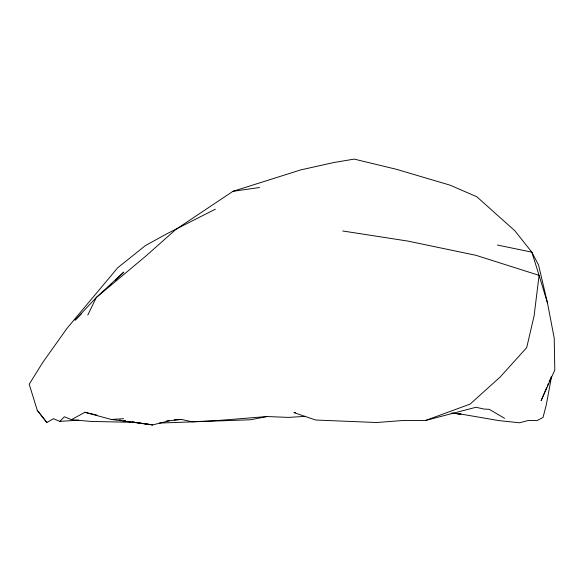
<?xml version="1.0" encoding="UTF-8"?>
<svg xmlns="http://www.w3.org/2000/svg" width="584" height="584" viewBox="0 0 584 584"><rect width="100%" height="100%" fill="white"/><g stroke="black" fill="none" stroke-linecap="round" stroke-linejoin="round"><path stroke-width="0.88" d="M551.493 376.775L546.266 404.946L543.018 417.472L537.024 420.604L528.206 420.502L519.526 422.794L498.707 420.575L460.98 414.085L452.877 413.195M546.734 387.462L541.105 400.675L554.8 370L554.223 338.209L547.485 303.008L538.543 264.961L531.841 252.157L514.803 230.738L476.785 196.728L449.965 185.135L396.558 169.331L354.174 159.103L333.603 162.578L300.921 169.856L232.95 191.318L175.842 229.446L145.73 256.172L96.265 297.533L74.978 320.2L81.395 313.871M547.434 385.805L548.493 383.33M549.194 381.68L551.303 376.724M87.804 315.068L96.265 297.533L123.764 272.108L115.42 280.335M215.372 209.189L167.265 233.563L145.409 245.587L117.822 267.654L67.072 328.244L42.931 362.197L29.2 384.221L37.259 410.326L46.844 422.495L53.487 418.699L59.772 421.385L64.379 416.772L71.445 419.662L91.111 421.436L135.028 422.363L132.437 421.991M109.646 286.029L111.573 284.131M71.445 419.662L84.877 412.289L96.98 415.129M295.708 412.684L293.913 412.611L315.63 420.02L376.665 422.517L403.427 420.473L425.502 420.487L470.076 404.113L500.145 377.052L526.695 347.619L534.104 315.834L539.083 275.363L531.841 252.157L497.342 245.024M425.502 420.487L475.938 407.274L484.238 409.085L489.261 409.326L504.576 418.341M305.49 416.341L288.459 417.399L267.078 416.545L218.058 420.495L192.041 421.794L181.39 419.421L169.367 420.765L152.687 424.896L111.252 419.458L84.877 412.289M267.078 416.545L250.572 419.765L159.432 423.057M232.95 191.318L259.53 187.508M59.772 421.385L78.767 420.166M174.12 419.889L181.39 419.421M111.252 419.458L123.494 418.684M166.652 420.896L169.367 420.765M451.089 413.144L460.98 414.085L452.819 413.216M119.465 420.159L122.056 420.524M123.786 420.765L125.516 421.013M128.108 421.378L130.707 421.75M119.559 420.173L121.348 420.429M124.034 420.809L125.823 421.064M127.619 421.319L130.305 421.699M132.093 421.955L152.687 424.896L135.911 422.488M342.728 230.987L407.69 241.053L475.931 255.303L539.083 275.363L547.485 303.008M37.259 410.326L46.844 422.495"/></g></svg>
